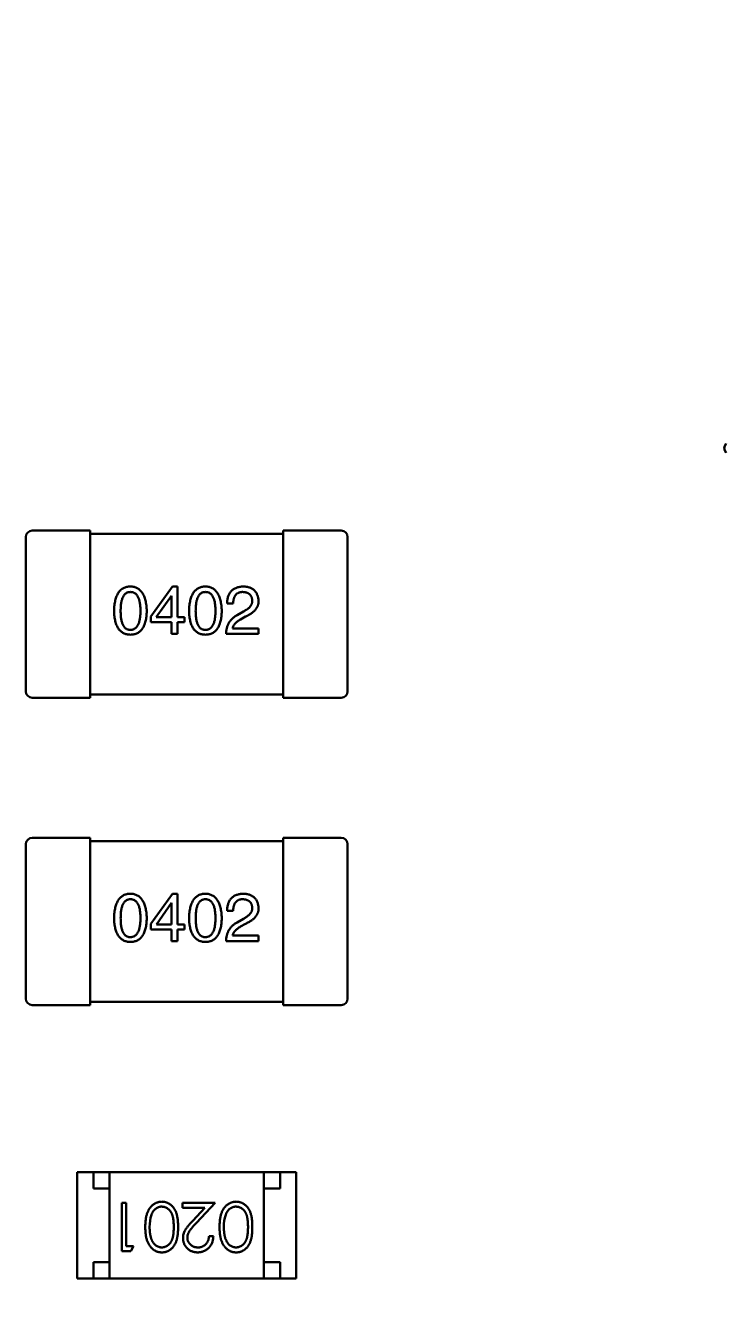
# Model space of a CAD drawing. Header units: millimetres. Extents: x 71 to 428, y 120 to 295.
# Drawn here: x 360.85 to 363.027, y 212.299 to 216.311 of the extents above; entities that cross this region are included whole.
import ezdxf

# ---------------------------------------------------------------- set-up
doc = ezdxf.new("R2010")
doc.units = ezdxf.units.MM
doc.header["$LTSCALE"] = 0.75
doc.layers.add('Visible', color=7, linetype='Continuous', lineweight=50)

msp = doc.modelspace()

# ---------------------------------------------------------------- linework, layer by layer
at = {"layer": 'Visible'}
for p, q in [((360.8505, 214.7218), (360.8505, 214.2418)), ((361.0505, 214.7418), (360.8705, 214.7418)), ((361.0505, 214.7218), (361.0505, 214.7418)), ((361.6505, 214.7318), (361.0505, 214.7318)), ((361.0505, 214.7218), (361.0505, 214.2418)), ((361.6505, 214.7418), (361.6505, 214.7218)), ((361.8305, 214.7418), (361.6505, 214.7418)), ((361.6505, 214.2418), (361.6505, 214.7218)), ((361.8505, 214.2418), (361.8505, 214.7218)), ((361.2388, 214.4747), (361.306, 214.5681)), ((361.3216, 214.5681), (361.306, 214.5681)), ((361.3216, 214.4722), (361.3216, 214.5681)), ((361.3028, 214.5394), (361.256, 214.4722)), ((361.3028, 214.5394), (361.3036, 214.5394)), ((361.3036, 214.5394), (361.3036, 214.4722)), ((361.4761, 214.5148), (361.4949, 214.5148)), ((361.2388, 214.4747), (361.2388, 214.4566)), ((361.3036, 214.4722), (361.256, 214.4722)), ((361.3437, 214.4722), (361.3216, 214.4722)), ((361.3437, 214.4566), (361.3437, 214.4722)), ((361.5072, 214.4788), (361.5269, 214.4902)), ((361.5334, 214.4747), (361.5179, 214.4656)), ((361.2388, 214.4566), (361.3036, 214.4566)), ((361.3036, 214.4566), (361.3036, 214.4206)), ((361.3216, 214.4566), (361.3437, 214.4566)), ((361.3216, 214.4206), (361.3216, 214.4566)), ((361.5736, 214.4378), (361.4933, 214.4378)), ((361.5736, 214.4206), (361.5736, 214.4378)), ((361.3036, 214.4206), (361.3216, 214.4206)), ((361.4728, 214.4206), (361.5736, 214.4206)), ((361.0505, 214.2218), (361.0505, 214.2418)), ((361.0505, 214.2318), (361.6505, 214.2318)), ((361.6505, 214.2418), (361.6505, 214.2218)), ((360.8705, 214.2218), (361.0505, 214.2218)), ((361.6505, 214.2218), (361.8305, 214.2218)), ((360.8505, 213.7666), (360.8505, 213.2866)), ((361.0505, 213.7866), (360.8705, 213.7866)), ((361.0505, 213.7666), (361.0505, 213.7866)), ((361.6505, 213.7766), (361.0505, 213.7766)), ((361.0505, 213.7666), (361.0505, 213.2866)), ((361.6505, 213.7866), (361.6505, 213.7666)), ((361.8305, 213.7866), (361.6505, 213.7866)), ((361.6505, 213.2866), (361.6505, 213.7666)), ((361.8505, 213.2866), (361.8505, 213.7666)), ((361.2389, 213.5195), (361.3061, 213.6129)), ((361.3217, 213.6129), (361.3061, 213.6129)), ((361.3217, 213.517), (361.3217, 213.6129)), ((361.3028, 213.5842), (361.2561, 213.517)), ((361.3028, 213.5842), (361.3036, 213.5842)), ((361.3036, 213.5842), (361.3036, 213.517)), ((361.4761, 213.5596), (361.495, 213.5596)), ((361.2389, 213.5195), (361.2389, 213.5014)), ((361.3036, 213.517), (361.2561, 213.517)), ((361.3438, 213.517), (361.3217, 213.517)), ((361.3438, 213.5014), (361.3438, 213.517)), ((361.5073, 213.5236), (361.5269, 213.535)), ((361.5335, 213.5195), (361.5179, 213.5104)), ((361.2389, 213.5014), (361.3036, 213.5014)), ((361.3036, 213.5014), (361.3036, 213.4654)), ((361.3217, 213.5014), (361.3438, 213.5014)), ((361.3217, 213.4654), (361.3217, 213.5014)), ((361.5737, 213.4826), (361.4933, 213.4826)), ((361.5737, 213.4654), (361.5737, 213.4826)), ((361.3036, 213.4654), (361.3217, 213.4654)), ((361.4728, 213.4654), (361.5737, 213.4654)), ((361.0505, 213.2666), (361.0505, 213.2866)), ((361.0505, 213.2766), (361.6505, 213.2766)), ((361.6505, 213.2866), (361.6505, 213.2666)), ((360.8705, 213.2666), (361.0505, 213.2666)), ((361.6505, 213.2666), (361.8305, 213.2666)), ((361.0105, 212.7468), (361.0105, 212.4168)), ((361.0105, 212.7468), (361.0605, 212.7468)), ((361.1105, 212.7468), (361.0605, 212.7468)), ((361.0605, 212.7468), (361.0605, 212.6968)), ((361.1105, 212.4168), (361.1105, 212.7468)), ((361.1105, 212.7468), (361.5905, 212.7468)), ((361.6405, 212.7468), (361.5905, 212.7468)), ((361.5905, 212.4168), (361.5905, 212.7468)), ((361.6405, 212.6968), (361.6405, 212.7468)), ((361.6905, 212.7468), (361.6405, 212.7468)), ((361.6905, 212.7468), (361.6905, 212.4168)), ((361.0605, 212.6968), (361.1105, 212.6968)), ((361.1105, 212.6968), (361.1105, 212.4668)), ((361.5905, 212.6968), (361.6405, 212.6968)), ((361.5905, 212.6968), (361.5905, 212.4668)), ((361.1487, 212.6515), (361.1621, 212.6515)), ((361.1487, 212.5015), (361.1487, 212.6515)), ((361.1621, 212.6515), (361.1621, 212.5169)), ((361.3371, 212.6515), (361.4391, 212.6515)), ((361.3371, 212.6361), (361.3371, 212.6515)), ((361.4069, 212.6361), (361.3371, 212.6361)), ((361.3694, 212.5961), (361.4069, 212.6361)), ((361.4391, 212.6515), (361.3809, 212.5894)), ((361.4198, 212.5477), (361.4333, 212.5477)), ((361.1621, 212.5169), (361.1852, 212.5169)), ((361.1852, 212.5169), (361.1764, 212.5015)), ((361.0605, 212.4668), (361.0605, 212.4168)), ((361.1105, 212.4668), (361.0605, 212.4668)), ((361.1764, 212.5015), (361.1487, 212.5015)), ((361.6405, 212.4668), (361.5905, 212.4668)), ((361.6405, 212.4168), (361.6405, 212.4668)), ((361.0105, 212.4168), (361.0605, 212.4168)), ((361.0605, 212.4168), (361.1105, 212.4168)), ((361.1105, 212.4168), (361.5905, 212.4168)), ((361.5905, 212.4168), (361.6405, 212.4168)), ((361.6905, 212.4168), (361.6405, 212.4168))]:
    msp.add_line(p, q, dxfattribs=at)
at = {"layer": 'Visible', "extrusion": (0, 0, -1)}
msp.add_circle((-354.8964, 204.496), 47.93, dxfattribs=at)
at = {"layer": 'Visible'}
for centre, radius, start, end in [((363.0412, 214.9981), 0.02, 135, 225), ((360.8705, 214.7218), 0.02, 90, 180), ((361.8305, 214.7218), 0.02, 0, 90), ((360.8705, 214.2418), 0.02, 180, 270), ((361.8305, 214.2418), 0.02, 270, 0), ((360.8705, 213.7666), 0.02, 90, 180), ((361.8305, 213.7666), 0.02, 0, 90), ((360.8705, 213.2866), 0.02, 180, 270), ((361.8305, 213.2866), 0.02, 270, 0), ((361.3465, 212.5792), 0.1113, 161.6443, 181.3671), ((361.5773, 212.5792), 0.1113, 161.6443, 181.3671)]:
    msp.add_arc(centre, radius, start, end, dxfattribs=at)
for points, knots in [([(361.1247, 214.4919), (361.1248, 214.4949), (361.125, 214.5008), (361.1258, 214.5094), (361.1269, 214.5174), (361.1284, 214.5248), (361.1302, 214.5316), (361.1325, 214.5379), (361.1351, 214.5435), (361.1381, 214.5486), (361.1415, 214.5531), (361.1452, 214.5571), (361.1493, 214.5604), (361.1539, 214.5632), (361.1588, 214.5653), (361.164, 214.5669), (361.1697, 214.5678), (361.1735, 214.568), (361.1755, 214.5681)], [0, 0, 0, 0, 0.088823, 0.172287, 0.250296, 0.323438, 0.392244, 0.456221, 0.516635, 0.573871, 0.628, 0.680335, 0.731489, 0.782557, 0.834044, 0.886738, 0.942089, 1, 1, 1, 1]), ([(361.1755, 214.5681), (361.1775, 214.568), (361.1813, 214.5678), (361.1869, 214.5667), (361.192, 214.565), (361.1969, 214.5628), (361.2013, 214.5601), (361.2054, 214.5567), (361.2092, 214.5527), (361.2125, 214.5482), (361.2156, 214.5431), (361.2182, 214.5375), (361.2205, 214.5313), (361.2224, 214.5245), (361.2239, 214.5171), (361.2251, 214.5092), (361.226, 214.5007), (361.2262, 214.4949), (361.2263, 214.4919)], [0, 0, 0, 0, 0.057415, 0.112361, 0.16496, 0.216437, 0.267441, 0.318839, 0.371478, 0.426325, 0.483626, 0.544235, 0.608673, 0.677374, 0.750405, 0.828394, 0.911525, 1, 1, 1, 1]), ([(361.3579, 214.4919), (361.358, 214.4949), (361.3582, 214.5008), (361.3589, 214.5094), (361.36, 214.5174), (361.3615, 214.5248), (361.3634, 214.5316), (361.3657, 214.5379), (361.3682, 214.5435), (361.3713, 214.5486), (361.3746, 214.5531), (361.3784, 214.5571), (361.3825, 214.5604), (361.387, 214.5632), (361.3919, 214.5653), (361.3972, 214.5669), (361.4028, 214.5678), (361.4067, 214.568), (361.4087, 214.5681)], [0, 0, 0, 0, 0.088823, 0.172287, 0.250296, 0.323438, 0.392244, 0.456221, 0.516635, 0.573871, 0.628, 0.680335, 0.731489, 0.782557, 0.834044, 0.886738, 0.942089, 1, 1, 1, 1]), ([(361.4087, 214.5681), (361.4106, 214.568), (361.4145, 214.5678), (361.42, 214.5667), (361.4252, 214.565), (361.43, 214.5628), (361.4345, 214.5601), (361.4386, 214.5567), (361.4423, 214.5527), (361.4457, 214.5482), (361.4487, 214.5431), (361.4513, 214.5375), (361.4536, 214.5313), (361.4555, 214.5245), (361.457, 214.5171), (361.4583, 214.5092), (361.4591, 214.5007), (361.4594, 214.4949), (361.4595, 214.4919)], [0, 0, 0, 0, 0.057415, 0.112361, 0.16496, 0.216437, 0.267441, 0.318839, 0.371478, 0.426325, 0.483626, 0.544235, 0.608673, 0.677374, 0.750405, 0.828394, 0.911525, 1, 1, 1, 1]), ([(361.4761, 214.5148), (361.4761, 214.5169), (361.4763, 214.521), (361.4769, 214.5269), (361.478, 214.5324), (361.4795, 214.5375), (361.4813, 214.5422), (361.4835, 214.5465), (361.4861, 214.5505), (361.4891, 214.554), (361.4925, 214.5572), (361.4963, 214.5599), (361.5005, 214.5623), (361.505, 214.5643), (361.5099, 214.5658), (361.5152, 214.567), (361.5209, 214.5678), (361.5249, 214.568), (361.5269, 214.5681)], [0, 0, 0, 0, 0.074935, 0.145873, 0.212498, 0.27598, 0.33603, 0.394042, 0.450372, 0.505546, 0.560812, 0.616481, 0.673265, 0.732328, 0.7938, 0.858943, 0.92718, 1, 1, 1, 1]), ([(361.5269, 214.5681), (361.5287, 214.568), (361.5322, 214.5677), (361.5372, 214.567), (361.5419, 214.5659), (361.5464, 214.5645), (361.5505, 214.5628), (361.5542, 214.5608), (361.5576, 214.5585), (361.5608, 214.5559), (361.5635, 214.5529), (361.566, 214.5497), (361.5681, 214.5461), (361.5698, 214.5423), (361.5713, 214.5381), (361.5724, 214.5336), (361.5732, 214.5288), (361.5735, 214.5255), (361.5736, 214.5238)], [0, 0, 0, 0, 0.074847, 0.14558, 0.212628, 0.276599, 0.337792, 0.396608, 0.453638, 0.509854, 0.565589, 0.621545, 0.678777, 0.737222, 0.798388, 0.862259, 0.929312, 1, 1, 1, 1]), ([(361.1755, 214.5509), (361.1743, 214.5508), (361.1719, 214.5507), (361.1684, 214.5501), (361.1652, 214.5489), (361.1622, 214.5473), (361.1594, 214.5452), (361.1569, 214.5426), (361.1547, 214.5396), (361.1527, 214.5361), (361.1509, 214.5321), (361.1493, 214.5278), (361.1481, 214.5229), (361.147, 214.5176), (361.1462, 214.5118), (361.1456, 214.5056), (361.1453, 214.4989), (361.1452, 214.4943), (361.1452, 214.4919)], [0, 0, 0, 0, 0.049764, 0.097007, 0.143217, 0.188577, 0.235116, 0.282997, 0.333719, 0.387776, 0.445989, 0.508679, 0.576563, 0.649481, 0.728235, 0.812722, 0.903548, 1, 1, 1, 1]), ([(361.2067, 214.4919), (361.2066, 214.4943), (361.2066, 214.4989), (361.2062, 214.5056), (361.2056, 214.5118), (361.2048, 214.5176), (361.2037, 214.5229), (361.2024, 214.5277), (361.2008, 214.5321), (361.199, 214.5361), (361.1969, 214.5396), (361.1946, 214.5426), (361.192, 214.5452), (361.1892, 214.5473), (361.1861, 214.5489), (361.1828, 214.5501), (361.1792, 214.5507), (361.1768, 214.5508), (361.1755, 214.5509)], [0, 0, 0, 0, 0.095719, 0.185854, 0.269738, 0.347952, 0.420315, 0.487894, 0.550245, 0.608186, 0.662454, 0.713283, 0.761375, 0.808209, 0.854301, 0.901312, 0.949396, 1, 1, 1, 1]), ([(361.4087, 214.5509), (361.4074, 214.5508), (361.4051, 214.5507), (361.4016, 214.5501), (361.3983, 214.5489), (361.3953, 214.5473), (361.3926, 214.5452), (361.3901, 214.5426), (361.3878, 214.5396), (361.3858, 214.5361), (361.384, 214.5321), (361.3825, 214.5278), (361.3813, 214.5229), (361.3801, 214.5176), (361.3793, 214.5118), (361.3788, 214.5056), (361.3784, 214.4989), (361.3784, 214.4943), (361.3783, 214.4919)], [0, 0, 0, 0, 0.049764, 0.097007, 0.143217, 0.188577, 0.235116, 0.282997, 0.333719, 0.387776, 0.445989, 0.508679, 0.576563, 0.649481, 0.728235, 0.812722, 0.903548, 1, 1, 1, 1]), ([(361.4398, 214.4919), (361.4398, 214.4943), (361.4398, 214.4989), (361.4394, 214.5056), (361.4388, 214.5118), (361.438, 214.5176), (361.4369, 214.5229), (361.4356, 214.5277), (361.434, 214.5321), (361.4322, 214.5361), (361.4301, 214.5396), (361.4278, 214.5426), (361.4252, 214.5452), (361.4224, 214.5473), (361.4193, 214.5489), (361.416, 214.5501), (361.4124, 214.5507), (361.4099, 214.5508), (361.4087, 214.5509)], [0, 0, 0, 0, 0.095719, 0.185854, 0.269738, 0.347952, 0.420315, 0.487894, 0.550245, 0.608186, 0.662454, 0.713283, 0.761375, 0.808209, 0.854301, 0.901312, 0.949396, 1, 1, 1, 1]), ([(361.5244, 214.5509), (361.5233, 214.5509), (361.521, 214.5508), (361.5177, 214.5504), (361.5147, 214.5497), (361.5118, 214.5487), (361.5092, 214.5474), (361.5068, 214.5459), (361.5046, 214.544), (361.5027, 214.5419), (361.5009, 214.5395), (361.4994, 214.5368), (361.4981, 214.5338), (361.497, 214.5306), (361.4961, 214.527), (361.4955, 214.5232), (361.4951, 214.5191), (361.495, 214.5163), (361.4949, 214.5148)], [0, 0, 0, 0, 0.065945, 0.127767, 0.186553, 0.242898, 0.297728, 0.351599, 0.404854, 0.459191, 0.515338, 0.573322, 0.634405, 0.698538, 0.767039, 0.84022, 0.917406, 1, 1, 1, 1]), ([(361.5539, 214.5247), (361.5539, 214.5257), (361.5537, 214.5277), (361.5532, 214.5306), (361.5524, 214.5333), (361.5515, 214.5358), (361.5504, 214.5381), (361.5491, 214.5403), (361.5475, 214.5422), (361.5458, 214.544), (361.5438, 214.5455), (361.5416, 214.5469), (361.5393, 214.548), (361.5367, 214.549), (361.5339, 214.5497), (361.5309, 214.5504), (361.5277, 214.5507), (361.5256, 214.5508), (361.5244, 214.5509)], [0, 0, 0, 0, 0.069456, 0.136175, 0.198596, 0.258993, 0.316838, 0.37342, 0.428889, 0.48454, 0.540119, 0.597644, 0.65702, 0.718534, 0.783117, 0.851564, 0.923888, 1, 1, 1, 1]), ([(361.5269, 214.4902), (361.528, 214.4908), (361.5303, 214.492), (361.5336, 214.4939), (361.5365, 214.4959), (361.5393, 214.4979), (361.5418, 214.4999), (361.5441, 214.5019), (361.5462, 214.504), (361.548, 214.5062), (361.5496, 214.5083), (361.5509, 214.5106), (361.552, 214.5128), (361.5529, 214.5151), (361.5535, 214.5175), (361.5539, 214.5198), (361.5541, 214.5222), (361.554, 214.5239), (361.5539, 214.5247)], [0, 0, 0, 0, 0.084365, 0.165386, 0.24176, 0.314729, 0.38433, 0.449952, 0.513164, 0.5734, 0.630824, 0.68644, 0.740136, 0.792605, 0.844515, 0.896112, 0.947763, 1, 1, 1, 1]), ([(361.5736, 214.5238), (361.5736, 214.5226), (361.5737, 214.5201), (361.5734, 214.5165), (361.5728, 214.5129), (361.5718, 214.5094), (361.5704, 214.506), (361.5688, 214.5027), (361.5668, 214.4994), (361.5644, 214.4963), (361.5617, 214.4933), (361.5587, 214.4903), (361.5553, 214.4875), (361.5516, 214.4847), (361.5476, 214.4821), (361.5432, 214.4795), (361.5385, 214.477), (361.5351, 214.4754), (361.5334, 214.4747)], [0, 0, 0, 0, 0.055083, 0.109453, 0.162685, 0.21614, 0.26961, 0.324284, 0.380202, 0.437433, 0.497084, 0.559152, 0.624288, 0.692446, 0.763862, 0.838743, 0.917269, 1, 1, 1, 1]), ([(361.1755, 214.4181), (361.1735, 214.4182), (361.1697, 214.4184), (361.164, 214.4193), (361.1588, 214.4209), (361.1539, 214.4229), (361.1494, 214.4256), (361.1452, 214.4288), (361.1415, 214.4326), (361.1381, 214.437), (361.1351, 214.4419), (361.1325, 214.4474), (361.1302, 214.4534), (361.1284, 214.46), (361.1269, 214.4672), (361.1258, 214.4749), (361.125, 214.4832), (361.1248, 214.4889), (361.1247, 214.4919)], [0, 0, 0, 0, 0.059135, 0.115606, 0.169241, 0.221578, 0.273261, 0.324749, 0.377329, 0.431642, 0.488541, 0.548597, 0.612232, 0.680174, 0.752504, 0.829777, 0.912307, 1, 1, 1, 1]), ([(361.1452, 214.4919), (361.1452, 214.4895), (361.1453, 214.4849), (361.1456, 214.4782), (361.1462, 214.472), (361.147, 214.4662), (361.1481, 214.4609), (361.1493, 214.456), (361.1509, 214.4516), (361.1527, 214.4477), (361.1547, 214.4442), (361.1569, 214.4411), (361.1594, 214.4386), (361.1622, 214.4365), (361.1652, 214.4348), (361.1684, 214.4337), (361.1719, 214.433), (361.1743, 214.4329), (361.1755, 214.4329)], [0, 0, 0, 0, 0.096457, 0.187288, 0.27178, 0.350132, 0.423455, 0.491343, 0.554037, 0.612253, 0.666313, 0.717038, 0.764921, 0.811214, 0.856775, 0.902988, 0.950234, 1, 1, 1, 1]), ([(361.2263, 214.4919), (361.2262, 214.4889), (361.226, 214.4832), (361.2253, 214.4749), (361.2242, 214.4672), (361.2227, 214.46), (361.2208, 214.4534), (361.2185, 214.4474), (361.216, 214.4419), (361.213, 214.437), (361.2096, 214.4326), (361.2058, 214.4288), (361.2017, 214.4256), (361.1972, 214.4229), (361.1923, 214.4209), (361.187, 214.4193), (361.1814, 214.4184), (361.1775, 214.4182), (361.1755, 214.4181)], [0, 0, 0, 0, 0.08769, 0.170218, 0.24749, 0.319818, 0.387758, 0.451391, 0.511445, 0.568185, 0.622681, 0.67526, 0.726746, 0.778428, 0.830764, 0.884397, 0.940866, 1, 1, 1, 1]), ([(361.1755, 214.4329), (361.1768, 214.4329), (361.1792, 214.4331), (361.1828, 214.4339), (361.1861, 214.4351), (361.1892, 214.4368), (361.192, 214.4389), (361.1946, 214.4415), (361.1969, 214.4446), (361.199, 214.4481), (361.2008, 214.452), (361.2024, 214.4564), (361.2037, 214.4612), (361.2048, 214.4665), (361.2056, 214.4722), (361.2062, 214.4784), (361.2066, 214.485), (361.2066, 214.4895), (361.2067, 214.4919)], [0, 0, 0, 0, 0.050879, 0.099377, 0.146973, 0.193618, 0.240619, 0.289461, 0.34047, 0.395283, 0.453059, 0.515633, 0.582666, 0.655287, 0.732971, 0.815933, 0.905166, 1, 1, 1, 1]), ([(361.4087, 214.4181), (361.4067, 214.4182), (361.4028, 214.4184), (361.3972, 214.4193), (361.3919, 214.4209), (361.387, 214.4229), (361.3825, 214.4256), (361.3784, 214.4288), (361.3746, 214.4326), (361.3713, 214.437), (361.3682, 214.4419), (361.3657, 214.4474), (361.3634, 214.4534), (361.3615, 214.46), (361.36, 214.4672), (361.3589, 214.4749), (361.3582, 214.4832), (361.358, 214.4889), (361.3579, 214.4919)], [0, 0, 0, 0, 0.059135, 0.115606, 0.169241, 0.221578, 0.273261, 0.324749, 0.377329, 0.431642, 0.488541, 0.548597, 0.612232, 0.680174, 0.752504, 0.829777, 0.912307, 1, 1, 1, 1]), ([(361.3783, 214.4919), (361.3784, 214.4895), (361.3784, 214.4849), (361.3788, 214.4782), (361.3793, 214.472), (361.3801, 214.4662), (361.3813, 214.4609), (361.3825, 214.456), (361.384, 214.4516), (361.3858, 214.4477), (361.3878, 214.4442), (361.3901, 214.4411), (361.3926, 214.4386), (361.3954, 214.4365), (361.3983, 214.4348), (361.4016, 214.4337), (361.4051, 214.433), (361.4074, 214.4329), (361.4087, 214.4329)], [0, 0, 0, 0, 0.096457, 0.187288, 0.27178, 0.350132, 0.423455, 0.491343, 0.554037, 0.612253, 0.666313, 0.717038, 0.764921, 0.811214, 0.856775, 0.902988, 0.950234, 1, 1, 1, 1]), ([(361.4087, 214.4329), (361.4099, 214.4329), (361.4124, 214.4331), (361.416, 214.4339), (361.4193, 214.4351), (361.4224, 214.4368), (361.4252, 214.4389), (361.4277, 214.4415), (361.4301, 214.4446), (361.4321, 214.4481), (361.434, 214.452), (361.4355, 214.4564), (361.4369, 214.4612), (361.438, 214.4665), (361.4388, 214.4722), (361.4394, 214.4784), (361.4398, 214.485), (361.4398, 214.4895), (361.4398, 214.4919)], [0, 0, 0, 0, 0.050879, 0.099377, 0.146973, 0.193618, 0.240619, 0.289461, 0.34047, 0.395283, 0.453059, 0.515633, 0.582666, 0.655287, 0.732971, 0.815933, 0.905166, 1, 1, 1, 1]), ([(361.4595, 214.4919), (361.4594, 214.4889), (361.4592, 214.4832), (361.4584, 214.4749), (361.4573, 214.4672), (361.4558, 214.46), (361.4539, 214.4534), (361.4517, 214.4474), (361.4491, 214.4419), (361.4461, 214.437), (361.4427, 214.4326), (361.439, 214.4288), (361.4348, 214.4256), (361.4303, 214.4229), (361.4254, 214.4209), (361.4202, 214.4193), (361.4145, 214.4184), (361.4107, 214.4182), (361.4087, 214.4181)], [0, 0, 0, 0, 0.08769, 0.170218, 0.24749, 0.319818, 0.387758, 0.451391, 0.511445, 0.568185, 0.622681, 0.67526, 0.726746, 0.778428, 0.830764, 0.884397, 0.940866, 1, 1, 1, 1]), ([(361.4728, 214.4206), (361.4729, 214.4222), (361.473, 214.4255), (361.4735, 214.4302), (361.4742, 214.4348), (361.4752, 214.4392), (361.4764, 214.4435), (361.478, 214.4476), (361.4797, 214.4515), (361.4818, 214.4552), (361.484, 214.4588), (361.4866, 214.4622), (361.4894, 214.4654), (361.4925, 214.4684), (361.4957, 214.4713), (361.4993, 214.474), (361.5032, 214.4765), (361.5059, 214.478), (361.5072, 214.4788)], [0, 0, 0, 0, 0.069512, 0.136307, 0.201431, 0.265186, 0.327322, 0.388242, 0.448098, 0.507757, 0.566952, 0.626243, 0.686026, 0.745963, 0.807549, 0.869906, 0.934172, 1, 1, 1, 1]), ([(361.5179, 214.4656), (361.5161, 214.4646), (361.5127, 214.4627), (361.5081, 214.4594), (361.5041, 214.4561), (361.5007, 214.4527), (361.4979, 214.4491), (361.4957, 214.4455), (361.4941, 214.4417), (361.4935, 214.4391), (361.4933, 214.4378)], [0, 0, 0, 0, 0.158292, 0.304606, 0.440272, 0.565336, 0.681745, 0.791834, 0.896966, 1, 1, 1, 1]), ([(361.1247, 213.5367), (361.1249, 213.5397), (361.1251, 213.5456), (361.1258, 213.5542), (361.1269, 213.5622), (361.1284, 213.5696), (361.1303, 213.5764), (361.1325, 213.5827), (361.1351, 213.5883), (361.1381, 213.5934), (361.1415, 213.5979), (361.1453, 213.6019), (361.1494, 213.6052), (361.1539, 213.608), (361.1588, 213.6101), (361.1641, 213.6117), (361.1697, 213.6126), (361.1736, 213.6128), (361.1756, 213.6129)], [0, 0, 0, 0, 0.088823, 0.172287, 0.250296, 0.323438, 0.392244, 0.456221, 0.516635, 0.573871, 0.628, 0.680335, 0.731489, 0.782557, 0.834044, 0.886738, 0.942089, 1, 1, 1, 1]), ([(361.1756, 213.5957), (361.1743, 213.5956), (361.1719, 213.5955), (361.1685, 213.5949), (361.1652, 213.5937), (361.1622, 213.5921), (361.1595, 213.59), (361.157, 213.5874), (361.1547, 213.5844), (361.1527, 213.5809), (361.1509, 213.5769), (361.1494, 213.5726), (361.1482, 213.5677), (361.147, 213.5624), (361.1462, 213.5566), (361.1457, 213.5504), (361.1453, 213.5437), (361.1453, 213.5391), (361.1452, 213.5367)], [0, 0, 0, 0, 0.049764, 0.097007, 0.143217, 0.188577, 0.235116, 0.282997, 0.333719, 0.387776, 0.445989, 0.508679, 0.576563, 0.649481, 0.728235, 0.812722, 0.903548, 1, 1, 1, 1]), ([(361.1756, 213.6129), (361.1775, 213.6128), (361.1814, 213.6126), (361.1869, 213.6115), (361.1921, 213.6098), (361.1969, 213.6076), (361.2014, 213.6049), (361.2055, 213.6015), (361.2092, 213.5975), (361.2126, 213.593), (361.2156, 213.5879), (361.2182, 213.5823), (361.2205, 213.5761), (361.2224, 213.5693), (361.2239, 213.5619), (361.2251, 213.554), (361.226, 213.5455), (361.2263, 213.5397), (361.2264, 213.5367)], [0, 0, 0, 0, 0.057415, 0.112361, 0.16496, 0.216437, 0.267441, 0.318839, 0.371478, 0.426325, 0.483626, 0.544235, 0.608673, 0.677374, 0.750405, 0.828394, 0.911525, 1, 1, 1, 1]), ([(361.2067, 213.5367), (361.2067, 213.5391), (361.2067, 213.5437), (361.2063, 213.5504), (361.2057, 213.5566), (361.2049, 213.5624), (361.2038, 213.5677), (361.2024, 213.5725), (361.2009, 213.5769), (361.1991, 213.5809), (361.197, 213.5844), (361.1947, 213.5874), (361.1921, 213.59), (361.1893, 213.5921), (361.1862, 213.5937), (361.1829, 213.5949), (361.1793, 213.5955), (361.1768, 213.5956), (361.1756, 213.5957)], [0, 0, 0, 0, 0.095719, 0.185854, 0.269738, 0.347952, 0.420315, 0.487894, 0.550245, 0.608186, 0.662454, 0.713283, 0.761375, 0.808209, 0.854301, 0.901312, 0.949396, 1, 1, 1, 1]), ([(361.3579, 213.5367), (361.358, 213.5397), (361.3582, 213.5456), (361.359, 213.5542), (361.3601, 213.5622), (361.3616, 213.5696), (361.3634, 213.5764), (361.3657, 213.5827), (361.3683, 213.5883), (361.3713, 213.5934), (361.3747, 213.5979), (361.3784, 213.6019), (361.3825, 213.6052), (361.3871, 213.608), (361.392, 213.6101), (361.3972, 213.6117), (361.4028, 213.6126), (361.4067, 213.6128), (361.4087, 213.6129)], [0, 0, 0, 0, 0.088823, 0.172287, 0.250296, 0.323438, 0.392244, 0.456221, 0.516635, 0.573871, 0.628, 0.680335, 0.731489, 0.782557, 0.834044, 0.886738, 0.942089, 1, 1, 1, 1]), ([(361.4087, 213.5957), (361.4075, 213.5956), (361.4051, 213.5955), (361.4016, 213.5949), (361.3984, 213.5937), (361.3954, 213.5921), (361.3926, 213.59), (361.3901, 213.5874), (361.3879, 213.5844), (361.3859, 213.5809), (361.3841, 213.5769), (361.3825, 213.5726), (361.3813, 213.5677), (361.3802, 213.5624), (361.3794, 213.5566), (361.3788, 213.5504), (361.3785, 213.5437), (361.3784, 213.5391), (361.3784, 213.5367)], [0, 0, 0, 0, 0.049764, 0.097007, 0.143217, 0.188577, 0.235116, 0.282997, 0.333719, 0.387776, 0.445989, 0.508679, 0.576563, 0.649481, 0.728235, 0.812722, 0.903548, 1, 1, 1, 1]), ([(361.4087, 213.6129), (361.4107, 213.6128), (361.4145, 213.6126), (361.4201, 213.6115), (361.4252, 213.6098), (361.4301, 213.6076), (361.4345, 213.6049), (361.4386, 213.6015), (361.4424, 213.5975), (361.4457, 213.593), (361.4488, 213.5879), (361.4514, 213.5823), (361.4537, 213.5761), (361.4556, 213.5693), (361.4571, 213.5619), (361.4583, 213.554), (361.4592, 213.5455), (361.4594, 213.5397), (361.4595, 213.5367)], [0, 0, 0, 0, 0.057415, 0.112361, 0.16496, 0.216437, 0.267441, 0.318839, 0.371478, 0.426325, 0.483626, 0.544235, 0.608673, 0.677374, 0.750405, 0.828394, 0.911525, 1, 1, 1, 1]), ([(361.4399, 213.5367), (361.4398, 213.5391), (361.4398, 213.5437), (361.4394, 213.5504), (361.4388, 213.5566), (361.438, 213.5624), (361.4369, 213.5677), (361.4356, 213.5725), (361.434, 213.5769), (361.4322, 213.5809), (361.4301, 213.5844), (361.4278, 213.5874), (361.4252, 213.59), (361.4224, 213.5921), (361.4193, 213.5937), (361.416, 213.5949), (361.4124, 213.5955), (361.41, 213.5956), (361.4087, 213.5957)], [0, 0, 0, 0, 0.095719, 0.185854, 0.269738, 0.347952, 0.420315, 0.487894, 0.550245, 0.608186, 0.662454, 0.713283, 0.761375, 0.808209, 0.854301, 0.901312, 0.949396, 1, 1, 1, 1]), ([(361.4761, 213.5596), (361.4762, 213.5617), (361.4763, 213.5658), (361.477, 213.5717), (361.4781, 213.5772), (361.4795, 213.5823), (361.4813, 213.587), (361.4835, 213.5913), (361.4862, 213.5953), (361.4892, 213.5988), (361.4925, 213.602), (361.4963, 213.6047), (361.5005, 213.6071), (361.5051, 213.6091), (361.51, 213.6106), (361.5153, 213.6118), (361.521, 213.6126), (361.5249, 213.6128), (361.5269, 213.6129)], [0, 0, 0, 0, 0.074935, 0.145873, 0.212498, 0.27598, 0.33603, 0.394042, 0.450372, 0.505546, 0.560812, 0.616481, 0.673265, 0.732328, 0.7938, 0.858943, 0.92718, 1, 1, 1, 1]), ([(361.5245, 213.5957), (361.5233, 213.5957), (361.5211, 213.5956), (361.5178, 213.5952), (361.5147, 213.5945), (361.5119, 213.5935), (361.5093, 213.5922), (361.5068, 213.5907), (361.5047, 213.5888), (361.5027, 213.5867), (361.5009, 213.5843), (361.4994, 213.5816), (361.4982, 213.5786), (361.4971, 213.5754), (361.4962, 213.5718), (361.4956, 213.568), (361.4951, 213.5639), (361.495, 213.5611), (361.495, 213.5596)], [0, 0, 0, 0, 0.065945, 0.127767, 0.186553, 0.242898, 0.297728, 0.351599, 0.404854, 0.459191, 0.515338, 0.573322, 0.634405, 0.698538, 0.767039, 0.84022, 0.917406, 1, 1, 1, 1]), ([(361.554, 213.5695), (361.5539, 213.5705), (361.5537, 213.5725), (361.5532, 213.5754), (361.5525, 213.5781), (361.5516, 213.5806), (361.5504, 213.5829), (361.5491, 213.5851), (361.5475, 213.587), (361.5458, 213.5888), (361.5438, 213.5903), (361.5417, 213.5917), (361.5393, 213.5928), (361.5367, 213.5938), (361.534, 213.5945), (361.531, 213.5952), (361.5278, 213.5955), (361.5256, 213.5956), (361.5245, 213.5957)], [0, 0, 0, 0, 0.069456, 0.136175, 0.198596, 0.258993, 0.316838, 0.37342, 0.428889, 0.48454, 0.540119, 0.597644, 0.65702, 0.718534, 0.783117, 0.851564, 0.923888, 1, 1, 1, 1]), ([(361.5269, 213.6129), (361.5287, 213.6128), (361.5322, 213.6125), (361.5373, 213.6118), (361.542, 213.6107), (361.5464, 213.6093), (361.5505, 213.6076), (361.5543, 213.6056), (361.5577, 213.6033), (361.5608, 213.6007), (361.5636, 213.5977), (361.566, 213.5945), (361.5681, 213.5909), (361.5699, 213.5871), (361.5713, 213.5829), (361.5725, 213.5784), (361.5732, 213.5736), (361.5735, 213.5703), (361.5737, 213.5686)], [0, 0, 0, 0, 0.074847, 0.14558, 0.212628, 0.276599, 0.337792, 0.396608, 0.453638, 0.509854, 0.565589, 0.621545, 0.678777, 0.737222, 0.798388, 0.862259, 0.929312, 1, 1, 1, 1]), ([(361.5269, 213.535), (361.5281, 213.5356), (361.5304, 213.5368), (361.5336, 213.5387), (361.5366, 213.5407), (361.5394, 213.5427), (361.5419, 213.5447), (361.5442, 213.5467), (361.5462, 213.5488), (361.548, 213.551), (361.5496, 213.5531), (361.551, 213.5554), (361.5521, 213.5576), (361.553, 213.5599), (361.5536, 213.5623), (361.554, 213.5646), (361.5541, 213.567), (361.554, 213.5687), (361.554, 213.5695)], [0, 0, 0, 0, 0.084365, 0.165386, 0.24176, 0.314729, 0.38433, 0.449952, 0.513164, 0.5734, 0.630824, 0.68644, 0.740136, 0.792605, 0.844515, 0.896112, 0.947763, 1, 1, 1, 1]), ([(361.5737, 213.5686), (361.5737, 213.5674), (361.5738, 213.5649), (361.5734, 213.5613), (361.5728, 213.5577), (361.5718, 213.5542), (361.5705, 213.5508), (361.5688, 213.5475), (361.5668, 213.5442), (361.5644, 213.5411), (361.5618, 213.5381), (361.5587, 213.5351), (361.5554, 213.5323), (361.5516, 213.5295), (361.5476, 213.5269), (361.5432, 213.5243), (361.5385, 213.5218), (361.5352, 213.5202), (361.5335, 213.5195)], [0, 0, 0, 0, 0.055083, 0.109453, 0.162685, 0.21614, 0.26961, 0.324284, 0.380202, 0.437433, 0.497084, 0.559152, 0.624288, 0.692446, 0.763862, 0.838743, 0.917269, 1, 1, 1, 1]), ([(361.1756, 213.4629), (361.1736, 213.463), (361.1697, 213.4632), (361.1641, 213.4641), (361.1588, 213.4657), (361.1539, 213.4677), (361.1494, 213.4704), (361.1453, 213.4736), (361.1415, 213.4774), (361.1382, 213.4818), (361.1351, 213.4867), (361.1325, 213.4922), (361.1303, 213.4982), (361.1284, 213.5048), (361.1269, 213.512), (361.1258, 213.5197), (361.1251, 213.528), (361.1249, 213.5337), (361.1247, 213.5367)], [0, 0, 0, 0, 0.059135, 0.115606, 0.169241, 0.221578, 0.273261, 0.324749, 0.377329, 0.431642, 0.488541, 0.548597, 0.612232, 0.680174, 0.752504, 0.829777, 0.912307, 1, 1, 1, 1]), ([(361.1452, 213.5367), (361.1453, 213.5343), (361.1453, 213.5297), (361.1457, 213.523), (361.1462, 213.5168), (361.147, 213.511), (361.1482, 213.5057), (361.1494, 213.5008), (361.1509, 213.4964), (361.1527, 213.4925), (361.1547, 213.489), (361.157, 213.4859), (361.1595, 213.4834), (361.1622, 213.4813), (361.1652, 213.4796), (361.1685, 213.4785), (361.1719, 213.4778), (361.1743, 213.4777), (361.1756, 213.4777)], [0, 0, 0, 0, 0.096457, 0.187288, 0.27178, 0.350132, 0.423455, 0.491343, 0.554037, 0.612253, 0.666313, 0.717038, 0.764921, 0.811214, 0.856775, 0.902988, 0.950234, 1, 1, 1, 1]), ([(361.2264, 213.5367), (361.2263, 213.5337), (361.2261, 213.528), (361.2253, 213.5197), (361.2242, 213.512), (361.2227, 213.5048), (361.2208, 213.4982), (361.2186, 213.4922), (361.216, 213.4867), (361.213, 213.4818), (361.2096, 213.4774), (361.2059, 213.4736), (361.2017, 213.4704), (361.1972, 213.4677), (361.1923, 213.4657), (361.1871, 213.4641), (361.1814, 213.4632), (361.1776, 213.463), (361.1756, 213.4629)], [0, 0, 0, 0, 0.08769, 0.170218, 0.24749, 0.319818, 0.387758, 0.451391, 0.511445, 0.568185, 0.622681, 0.67526, 0.726746, 0.778428, 0.830764, 0.884397, 0.940866, 1, 1, 1, 1]), ([(361.1756, 213.4777), (361.1768, 213.4777), (361.1793, 213.4779), (361.1829, 213.4787), (361.1862, 213.4799), (361.1893, 213.4816), (361.1921, 213.4837), (361.1946, 213.4863), (361.197, 213.4894), (361.199, 213.4929), (361.2009, 213.4968), (361.2024, 213.5012), (361.2038, 213.506), (361.2048, 213.5113), (361.2057, 213.517), (361.2063, 213.5232), (361.2067, 213.5298), (361.2067, 213.5343), (361.2067, 213.5367)], [0, 0, 0, 0, 0.050879, 0.099377, 0.146973, 0.193618, 0.240619, 0.289461, 0.34047, 0.395283, 0.453059, 0.515633, 0.582666, 0.655287, 0.732971, 0.815933, 0.905166, 1, 1, 1, 1]), ([(361.4087, 213.4629), (361.4067, 213.463), (361.4028, 213.4632), (361.3972, 213.4641), (361.392, 213.4657), (361.3871, 213.4677), (361.3826, 213.4704), (361.3784, 213.4736), (361.3747, 213.4774), (361.3713, 213.4818), (361.3683, 213.4867), (361.3657, 213.4922), (361.3634, 213.4982), (361.3616, 213.5048), (361.3601, 213.512), (361.359, 213.5197), (361.3582, 213.528), (361.358, 213.5337), (361.3579, 213.5367)], [0, 0, 0, 0, 0.059135, 0.115606, 0.169241, 0.221578, 0.273261, 0.324749, 0.377329, 0.431642, 0.488541, 0.548597, 0.612232, 0.680174, 0.752504, 0.829777, 0.912307, 1, 1, 1, 1]), ([(361.3784, 213.5367), (361.3784, 213.5343), (361.3785, 213.5297), (361.3788, 213.523), (361.3794, 213.5168), (361.3802, 213.511), (361.3813, 213.5057), (361.3825, 213.5008), (361.3841, 213.4964), (361.3859, 213.4925), (361.3879, 213.489), (361.3901, 213.4859), (361.3926, 213.4834), (361.3954, 213.4813), (361.3984, 213.4796), (361.4016, 213.4785), (361.4051, 213.4778), (361.4075, 213.4777), (361.4087, 213.4777)], [0, 0, 0, 0, 0.096457, 0.187288, 0.27178, 0.350132, 0.423455, 0.491343, 0.554037, 0.612253, 0.666313, 0.717038, 0.764921, 0.811214, 0.856775, 0.902988, 0.950234, 1, 1, 1, 1]), ([(361.4087, 213.4777), (361.41, 213.4777), (361.4124, 213.4779), (361.416, 213.4787), (361.4193, 213.4799), (361.4224, 213.4816), (361.4252, 213.4837), (361.4278, 213.4863), (361.4301, 213.4894), (361.4322, 213.4929), (361.434, 213.4968), (361.4356, 213.5012), (361.4369, 213.506), (361.438, 213.5113), (361.4388, 213.517), (361.4394, 213.5232), (361.4398, 213.5298), (361.4398, 213.5343), (361.4399, 213.5367)], [0, 0, 0, 0, 0.050879, 0.099377, 0.146973, 0.193618, 0.240619, 0.289461, 0.34047, 0.395283, 0.453059, 0.515633, 0.582666, 0.655287, 0.732971, 0.815933, 0.905166, 1, 1, 1, 1]), ([(361.4595, 213.5367), (361.4594, 213.5337), (361.4592, 213.528), (361.4585, 213.5197), (361.4574, 213.512), (361.4559, 213.5048), (361.454, 213.4982), (361.4517, 213.4922), (361.4491, 213.4867), (361.4462, 213.4818), (361.4428, 213.4774), (361.439, 213.4736), (361.4349, 213.4704), (361.4304, 213.4677), (361.4255, 213.4657), (361.4202, 213.4641), (361.4146, 213.4632), (361.4107, 213.463), (361.4087, 213.4629)], [0, 0, 0, 0, 0.08769, 0.170218, 0.24749, 0.319818, 0.387758, 0.451391, 0.511445, 0.568185, 0.622681, 0.67526, 0.726746, 0.778428, 0.830764, 0.884397, 0.940866, 1, 1, 1, 1]), ([(361.4728, 213.4654), (361.4729, 213.467), (361.473, 213.4703), (361.4735, 213.475), (361.4742, 213.4796), (361.4752, 213.484), (361.4765, 213.4883), (361.478, 213.4924), (361.4798, 213.4963), (361.4818, 213.5), (361.4841, 213.5036), (361.4867, 213.507), (361.4894, 213.5102), (361.4925, 213.5132), (361.4958, 213.5161), (361.4994, 213.5188), (361.5032, 213.5213), (361.5059, 213.5228), (361.5073, 213.5236)], [0, 0, 0, 0, 0.069512, 0.136307, 0.201431, 0.265186, 0.327322, 0.388242, 0.448098, 0.507757, 0.566952, 0.626243, 0.686026, 0.745963, 0.807549, 0.869906, 0.934172, 1, 1, 1, 1]), ([(361.5179, 213.5104), (361.5162, 213.5094), (361.5128, 213.5075), (361.5081, 213.5042), (361.5041, 213.5009), (361.5007, 213.4975), (361.4979, 213.4939), (361.4957, 213.4903), (361.4941, 213.4865), (361.4936, 213.4839), (361.4933, 213.4826)], [0, 0, 0, 0, 0.158292, 0.304606, 0.440272, 0.565336, 0.681745, 0.791834, 0.896966, 1, 1, 1, 1]), ([(361.2217, 212.5766), (361.2218, 212.5789), (361.2218, 212.5834), (361.2221, 212.5899), (361.2227, 212.5961), (361.2234, 212.6019), (361.2243, 212.6073), (361.2255, 212.6124), (361.2268, 212.6172), (361.2284, 212.6216), (361.2302, 212.6256), (361.2321, 212.6294), (361.2342, 212.633), (361.2365, 212.6363), (361.2389, 212.6393), (361.2415, 212.6421), (361.2442, 212.6446), (361.2471, 212.6469), (361.2501, 212.6489), (361.2532, 212.6506), (361.2564, 212.6521), (361.2597, 212.6533), (361.263, 212.6542), (361.2664, 212.6549), (361.27, 212.6553), (361.2723, 212.6554), (361.2735, 212.6554)], [0, 0, 0, 0, 0.065063, 0.126773, 0.185516, 0.240765, 0.29298, 0.34225, 0.388919, 0.432776, 0.474628, 0.514775, 0.553606, 0.591426, 0.628028, 0.663804, 0.698984, 0.733591, 0.767628, 0.801208, 0.834264, 0.866981, 0.89972, 0.932702, 0.966176, 1, 1, 1, 1]), ([(361.2731, 212.64), (361.2714, 212.6399), (361.2681, 212.6398), (361.2632, 212.6385), (361.2585, 212.6365), (361.2548, 212.6341), (361.252, 212.6319), (361.25, 212.63), (361.2482, 212.6278), (361.2464, 212.6255), (361.2448, 212.623), (361.2434, 212.6203), (361.242, 212.6173), (361.2413, 212.6153), (361.2409, 212.6142)], [0, 0, 0, 0, 0.112813, 0.225394, 0.339595, 0.459675, 0.521735, 0.583926, 0.648174, 0.713881, 0.781004, 0.851451, 0.924051, 1, 1, 1, 1]), ([(361.3102, 212.5765), (361.3102, 212.5785), (361.3102, 212.5824), (361.3099, 212.5881), (361.3096, 212.5933), (361.3091, 212.5982), (361.3084, 212.6027), (361.3077, 212.6069), (361.3068, 212.6107), (361.3057, 212.6141), (361.3044, 212.6172), (361.3031, 212.6201), (361.3016, 212.6228), (361.3, 212.6253), (361.2982, 212.6276), (361.2963, 212.6298), (361.2943, 212.6317), (361.2914, 212.634), (361.2876, 212.6364), (361.2829, 212.6384), (361.278, 212.6397), (361.2747, 212.6399), (361.2731, 212.64)], [0, 0, 0, 0, 0.072951, 0.141584, 0.205926, 0.265301, 0.320597, 0.371817, 0.41879, 0.461699, 0.502134, 0.540804, 0.578181, 0.614297, 0.649678, 0.684299, 0.718359, 0.752081, 0.817652, 0.879722, 0.939966, 1, 1, 1, 1]), ([(361.2735, 212.6554), (361.2747, 212.6554), (361.277, 212.6553), (361.2805, 212.6549), (361.2838, 212.6543), (361.2871, 212.6533), (361.2903, 212.6522), (361.2934, 212.6507), (361.2964, 212.6491), (361.2993, 212.6471), (361.3021, 212.6449), (361.3048, 212.6425), (361.3073, 212.6398), (361.3096, 212.6368), (361.3117, 212.6336), (361.3138, 212.6301), (361.3156, 212.6264), (361.3173, 212.6224), (361.3188, 212.6181), (361.3202, 212.6134), (361.3212, 212.6082), (361.3221, 212.6027), (361.3228, 212.5967), (361.3233, 212.5904), (361.3236, 212.5836), (361.3237, 212.579), (361.3237, 212.5766)], [0, 0, 0, 0, 0.033787, 0.066622, 0.099285, 0.131361, 0.163585, 0.196104, 0.228902, 0.262158, 0.295991, 0.330218, 0.36506, 0.400951, 0.43762, 0.475708, 0.515381, 0.556414, 0.599765, 0.646424, 0.696431, 0.749782, 0.806573, 0.867436, 0.931887, 1, 1, 1, 1]), ([(361.4525, 212.5766), (361.4525, 212.5789), (361.4526, 212.5834), (361.4529, 212.5899), (361.4534, 212.5961), (361.4541, 212.6019), (361.4551, 212.6073), (361.4563, 212.6124), (361.4576, 212.6172), (361.4592, 212.6216), (361.461, 212.6256), (361.4629, 212.6294), (361.465, 212.633), (361.4672, 212.6363), (361.4696, 212.6393), (361.4722, 212.6421), (361.475, 212.6446), (361.4779, 212.6469), (361.4809, 212.6489), (361.484, 212.6506), (361.4872, 212.6521), (361.4904, 212.6533), (361.4938, 212.6542), (361.4972, 212.6549), (361.5007, 212.6553), (361.5031, 212.6554), (361.5043, 212.6554)], [0, 0, 0, 0, 0.065063, 0.126773, 0.185516, 0.240765, 0.29298, 0.34225, 0.388919, 0.432776, 0.474628, 0.514775, 0.553606, 0.591426, 0.628028, 0.663804, 0.698984, 0.733591, 0.767628, 0.801208, 0.834264, 0.866981, 0.89972, 0.932702, 0.966176, 1, 1, 1, 1]), ([(361.5038, 212.64), (361.5022, 212.6399), (361.4989, 212.6398), (361.494, 212.6385), (361.4893, 212.6365), (361.4856, 212.6341), (361.4828, 212.6319), (361.4808, 212.63), (361.479, 212.6278), (361.4772, 212.6255), (361.4756, 212.623), (361.4741, 212.6203), (361.4728, 212.6173), (361.472, 212.6153), (361.4717, 212.6142)], [0, 0, 0, 0, 0.112813, 0.225394, 0.339595, 0.459675, 0.521735, 0.583926, 0.648174, 0.713881, 0.781004, 0.851451, 0.924051, 1, 1, 1, 1]), ([(361.541, 212.5765), (361.541, 212.5785), (361.541, 212.5824), (361.5407, 212.5881), (361.5404, 212.5933), (361.5399, 212.5982), (361.5392, 212.6027), (361.5385, 212.6069), (361.5375, 212.6107), (361.5364, 212.6141), (361.5352, 212.6172), (361.5338, 212.6201), (361.5324, 212.6228), (361.5307, 212.6253), (361.529, 212.6276), (361.5271, 212.6298), (361.525, 212.6317), (361.5222, 212.634), (361.5184, 212.6364), (361.5137, 212.6384), (361.5088, 212.6397), (361.5055, 212.6399), (361.5038, 212.64)], [0, 0, 0, 0, 0.072951, 0.141584, 0.205926, 0.265301, 0.320597, 0.371817, 0.41879, 0.461699, 0.502134, 0.540804, 0.578181, 0.614297, 0.649678, 0.684299, 0.718359, 0.752081, 0.817652, 0.879722, 0.939966, 1, 1, 1, 1]), ([(361.5043, 212.6554), (361.5055, 212.6554), (361.5078, 212.6553), (361.5113, 212.6549), (361.5146, 212.6543), (361.5179, 212.6533), (361.5211, 212.6522), (361.5242, 212.6507), (361.5272, 212.6491), (361.5301, 212.6471), (361.5329, 212.6449), (361.5356, 212.6425), (361.538, 212.6398), (361.5403, 212.6368), (361.5425, 212.6336), (361.5445, 212.6301), (361.5464, 212.6264), (361.5481, 212.6224), (361.5496, 212.6181), (361.5509, 212.6134), (361.552, 212.6082), (361.5529, 212.6027), (361.5536, 212.5967), (361.5541, 212.5904), (361.5544, 212.5836), (361.5544, 212.579), (361.5544, 212.5766)], [0, 0, 0, 0, 0.033787, 0.066622, 0.099285, 0.131361, 0.163585, 0.196104, 0.228902, 0.262158, 0.295991, 0.330218, 0.36506, 0.400951, 0.43762, 0.475708, 0.515381, 0.556414, 0.599765, 0.646424, 0.696431, 0.749782, 0.806573, 0.867436, 0.931887, 1, 1, 1, 1]), ([(361.3391, 212.5423), (361.3391, 212.5444), (361.3393, 212.5485), (361.3405, 212.5546), (361.3424, 212.5605), (361.3447, 212.5652), (361.3471, 212.5691), (361.3492, 212.5722), (361.3516, 212.5756), (361.3545, 212.5792), (361.3577, 212.5831), (361.3612, 212.5872), (361.3652, 212.5916), (361.368, 212.5945), (361.3694, 212.5961)], [0, 0, 0, 0, 0.098702, 0.195672, 0.292422, 0.391343, 0.444462, 0.504229, 0.570352, 0.642546, 0.722288, 0.807921, 0.90047, 1, 1, 1, 1]), ([(361.3809, 212.5894), (361.3795, 212.588), (361.3767, 212.5851), (361.3729, 212.581), (361.3694, 212.5771), (361.3664, 212.5736), (361.3637, 212.5703), (361.3614, 212.5674), (361.3595, 212.5647), (361.3574, 212.5616), (361.3554, 212.5578), (361.3537, 212.5531), (361.3527, 212.5483), (361.3526, 212.5451), (361.3525, 212.5435)], [0, 0, 0, 0, 0.110803, 0.212829, 0.306101, 0.390647, 0.466924, 0.534481, 0.593587, 0.644557, 0.7362, 0.825024, 0.911986, 1, 1, 1, 1]), ([(361.2735, 212.4977), (361.2723, 212.4977), (361.27, 212.4977), (361.2664, 212.4981), (361.263, 212.4988), (361.2597, 212.4997), (361.2564, 212.5009), (361.2533, 212.5024), (361.2502, 212.5041), (361.2472, 212.5061), (361.2443, 212.5083), (361.2416, 212.5108), (361.239, 212.5136), (361.2366, 212.5166), (361.2344, 212.5199), (361.2323, 212.5235), (361.2303, 212.5273), (361.2285, 212.5314), (361.2269, 212.5358), (361.2255, 212.5406), (361.2244, 212.5457), (361.2234, 212.5512), (361.2227, 212.557), (361.2221, 212.5632), (361.2218, 212.5698), (361.2218, 212.5743), (361.2217, 212.5766)], [0, 0, 0, 0, 0.033788, 0.067194, 0.099862, 0.132567, 0.165151, 0.197913, 0.231319, 0.265083, 0.299255, 0.334399, 0.369943, 0.406284, 0.444064, 0.482998, 0.523354, 0.565537, 0.609613, 0.656391, 0.705885, 0.758325, 0.813832, 0.872795, 0.934722, 1, 1, 1, 1]), ([(361.2352, 212.5765), (361.2352, 212.5747), (361.2353, 212.5712), (361.2355, 212.566), (361.2359, 212.5611), (361.2364, 212.5565), (361.2372, 212.5521), (361.238, 212.5479), (361.239, 212.544), (361.2402, 212.5403), (361.2415, 212.5369), (361.243, 212.5337), (361.2445, 212.5308), (361.2462, 212.528), (361.248, 212.5256), (361.25, 212.5233), (361.252, 212.5213), (361.2549, 212.519), (361.2586, 212.5167), (361.2633, 212.5146), (361.2681, 212.5133), (361.2714, 212.5132), (361.2731, 212.5131)], [0, 0, 0, 0, 0.065681, 0.128486, 0.188175, 0.245106, 0.299448, 0.350823, 0.399942, 0.446672, 0.491255, 0.533376, 0.573853, 0.612526, 0.649597, 0.685532, 0.720106, 0.753838, 0.818925, 0.880493, 0.940311, 1, 1, 1, 1]), ([(361.2731, 212.5131), (361.2747, 212.5132), (361.2781, 212.5133), (361.283, 212.5146), (361.2877, 212.5167), (361.2914, 212.5191), (361.2943, 212.5213), (361.2963, 212.5232), (361.2982, 212.5254), (361.2999, 212.5277), (361.3015, 212.5302), (361.303, 212.5329), (361.3044, 212.5358), (361.3056, 212.5389), (361.3067, 212.5423), (361.3076, 212.5461), (361.3085, 212.5502), (361.3091, 212.5548), (361.3096, 212.5597), (361.3099, 212.5649), (361.3102, 212.5706), (361.3102, 212.5745), (361.3102, 212.5765)], [0, 0, 0, 0, 0.060387, 0.120883, 0.182755, 0.247811, 0.281299, 0.315088, 0.349702, 0.384857, 0.420966, 0.458511, 0.497175, 0.537602, 0.580503, 0.627468, 0.678388, 0.733983, 0.793747, 0.857714, 0.926698, 1, 1, 1, 1]), ([(361.3237, 212.5766), (361.3237, 212.5742), (361.3236, 212.5695), (361.3233, 212.5627), (361.3228, 212.5563), (361.3221, 212.5504), (361.3213, 212.5448), (361.3202, 212.5397), (361.3189, 212.535), (361.3174, 212.5307), (361.3157, 212.5267), (361.3139, 212.523), (361.3119, 212.5196), (361.3097, 212.5164), (361.3074, 212.5134), (361.3049, 212.5107), (361.3023, 212.5083), (361.2995, 212.506), (361.2965, 212.5041), (361.2935, 212.5024), (361.2904, 212.5009), (361.2871, 212.4998), (361.2839, 212.4988), (361.2805, 212.4982), (361.277, 212.4977), (361.2747, 212.4977), (361.2735, 212.4977)], [0, 0, 0, 0, 0.068595, 0.133246, 0.194313, 0.251279, 0.304513, 0.354235, 0.400481, 0.443411, 0.484015, 0.523252, 0.561042, 0.5979, 0.633518, 0.668314, 0.702496, 0.736685, 0.770293, 0.803437, 0.835913, 0.86846, 0.900847, 0.933467, 0.966258, 1, 1, 1, 1]), ([(361.4333, 212.5477), (361.4332, 212.5459), (361.433, 212.5424), (361.4322, 212.5373), (361.4311, 212.5324), (361.4294, 212.5278), (361.4274, 212.5234), (361.425, 212.5192), (361.4221, 212.5153), (361.4188, 212.5117), (361.4153, 212.5084), (361.4115, 212.5055), (361.4074, 212.5031), (361.4032, 212.5011), (361.3988, 212.4996), (361.3942, 212.4985), (361.3893, 212.4978), (361.386, 212.4977), (361.3844, 212.4977)], [0, 0, 0, 0, 0.068791, 0.135103, 0.198979, 0.261904, 0.323495, 0.385195, 0.446969, 0.509765, 0.572251, 0.633405, 0.693251, 0.752583, 0.812579, 0.873275, 0.93555, 1, 1, 1, 1]), ([(361.3851, 212.5131), (361.3862, 212.5131), (361.3885, 212.5132), (361.3919, 212.5136), (361.3951, 212.5143), (361.3982, 212.5153), (361.4012, 212.5166), (361.4039, 212.5181), (361.4066, 212.52), (361.409, 212.5221), (361.4113, 212.5245), (361.4133, 212.5271), (361.415, 212.53), (361.4165, 212.5331), (361.4178, 212.5364), (361.4187, 212.54), (361.4194, 212.5437), (361.4197, 212.5463), (361.4198, 212.5477)], [0, 0, 0, 0, 0.064439, 0.126547, 0.186887, 0.245878, 0.304041, 0.362191, 0.420976, 0.48066, 0.5406, 0.600689, 0.661936, 0.724443, 0.789038, 0.856314, 0.926352, 1, 1, 1, 1]), ([(361.5043, 212.4977), (361.5031, 212.4977), (361.5007, 212.4977), (361.4972, 212.4981), (361.4938, 212.4988), (361.4905, 212.4997), (361.4872, 212.5009), (361.484, 212.5024), (361.4809, 212.5041), (361.478, 212.5061), (361.4751, 212.5083), (361.4724, 212.5108), (361.4698, 212.5136), (361.4674, 212.5166), (361.4651, 212.5199), (361.463, 212.5235), (361.4611, 212.5273), (361.4593, 212.5314), (361.4577, 212.5358), (361.4563, 212.5406), (361.4551, 212.5457), (361.4542, 212.5512), (361.4534, 212.557), (361.4529, 212.5632), (361.4526, 212.5698), (361.4525, 212.5743), (361.4525, 212.5766)], [0, 0, 0, 0, 0.033788, 0.067194, 0.099862, 0.132567, 0.165151, 0.197913, 0.231319, 0.265083, 0.299255, 0.334399, 0.369943, 0.406284, 0.444064, 0.482998, 0.523354, 0.565537, 0.609613, 0.656391, 0.705885, 0.758325, 0.813832, 0.872795, 0.934722, 1, 1, 1, 1]), ([(361.466, 212.5765), (361.466, 212.5747), (361.466, 212.5712), (361.4662, 212.566), (361.4667, 212.5611), (361.4672, 212.5565), (361.4679, 212.5521), (361.4687, 212.5479), (361.4698, 212.544), (361.471, 212.5403), (361.4723, 212.5369), (361.4737, 212.5337), (361.4753, 212.5308), (361.477, 212.528), (361.4788, 212.5256), (361.4807, 212.5233), (361.4828, 212.5213), (361.4857, 212.519), (361.4894, 212.5167), (361.4941, 212.5146), (361.4989, 212.5133), (361.5022, 212.5132), (361.5038, 212.5131)], [0, 0, 0, 0, 0.065681, 0.128486, 0.188175, 0.245106, 0.299448, 0.350823, 0.399942, 0.446672, 0.491255, 0.533376, 0.573853, 0.612526, 0.649597, 0.685532, 0.720106, 0.753838, 0.818925, 0.880493, 0.940311, 1, 1, 1, 1]), ([(361.5038, 212.5131), (361.5055, 212.5132), (361.5088, 212.5133), (361.5137, 212.5146), (361.5184, 212.5167), (361.5222, 212.5191), (361.525, 212.5213), (361.527, 212.5232), (361.5289, 212.5254), (361.5307, 212.5277), (361.5323, 212.5302), (361.5338, 212.5329), (361.5352, 212.5358), (361.5364, 212.5389), (361.5375, 212.5423), (361.5384, 212.5461), (361.5392, 212.5502), (361.5398, 212.5548), (361.5404, 212.5597), (361.5407, 212.5649), (361.541, 212.5706), (361.541, 212.5745), (361.541, 212.5765)], [0, 0, 0, 0, 0.060387, 0.120883, 0.182755, 0.247811, 0.281299, 0.315088, 0.349702, 0.384857, 0.420966, 0.458511, 0.497175, 0.537602, 0.580503, 0.627468, 0.678388, 0.733983, 0.793747, 0.857714, 0.926698, 1, 1, 1, 1]), ([(361.5544, 212.5766), (361.5544, 212.5742), (361.5544, 212.5695), (361.5541, 212.5627), (361.5536, 212.5563), (361.5529, 212.5504), (361.5521, 212.5448), (361.5509, 212.5397), (361.5497, 212.535), (361.5482, 212.5307), (361.5465, 212.5267), (361.5447, 212.523), (361.5426, 212.5196), (361.5405, 212.5164), (361.5382, 212.5134), (361.5357, 212.5107), (361.533, 212.5083), (361.5302, 212.506), (361.5273, 212.5041), (361.5243, 212.5024), (361.5211, 212.5009), (361.5179, 212.4998), (361.5146, 212.4988), (361.5113, 212.4982), (361.5078, 212.4977), (361.5055, 212.4977), (361.5043, 212.4977)], [0, 0, 0, 0, 0.068595, 0.133246, 0.194313, 0.251279, 0.304513, 0.354235, 0.400481, 0.443411, 0.484015, 0.523252, 0.561042, 0.5979, 0.633518, 0.668314, 0.702496, 0.736685, 0.770293, 0.803437, 0.835913, 0.86846, 0.900847, 0.933467, 0.966258, 1, 1, 1, 1]), ([(361.3844, 212.4977), (361.3827, 212.4977), (361.3795, 212.4978), (361.3748, 212.4984), (361.3703, 212.4995), (361.366, 212.5009), (361.362, 212.5028), (361.3583, 212.5051), (361.3547, 212.5078), (361.3515, 212.5109), (361.3486, 212.5143), (361.3461, 212.5179), (361.3439, 212.5215), (361.3421, 212.5254), (361.3408, 212.5294), (361.3398, 212.5336), (361.3392, 212.5379), (361.3391, 212.5408), (361.3391, 212.5423)], [0, 0, 0, 0, 0.069475, 0.136517, 0.200789, 0.26383, 0.325735, 0.387291, 0.449509, 0.512968, 0.576275, 0.63758, 0.697903, 0.757172, 0.816599, 0.876653, 0.93729, 1, 1, 1, 1]), ([(361.3525, 212.5435), (361.3525, 212.5425), (361.3526, 212.5404), (361.3531, 212.5375), (361.3538, 212.5346), (361.3548, 212.5319), (361.3562, 212.5292), (361.3578, 212.5267), (361.3597, 212.5243), (361.3619, 212.522), (361.3643, 212.5199), (361.3669, 212.5181), (361.3696, 212.5165), (361.3724, 212.5153), (361.3754, 212.5143), (361.3785, 212.5136), (361.3817, 212.5132), (361.3839, 212.5131), (361.3851, 212.5131)], [0, 0, 0, 0, 0.061965, 0.122122, 0.180988, 0.239933, 0.299906, 0.359989, 0.421776, 0.486576, 0.551535, 0.615018, 0.677259, 0.73973, 0.80305, 0.866495, 0.931973, 1, 1, 1, 1])]:
    msp.add_open_spline(points, degree=3, knots=knots, dxfattribs=at)

doc.saveas('drawing.dxf')
